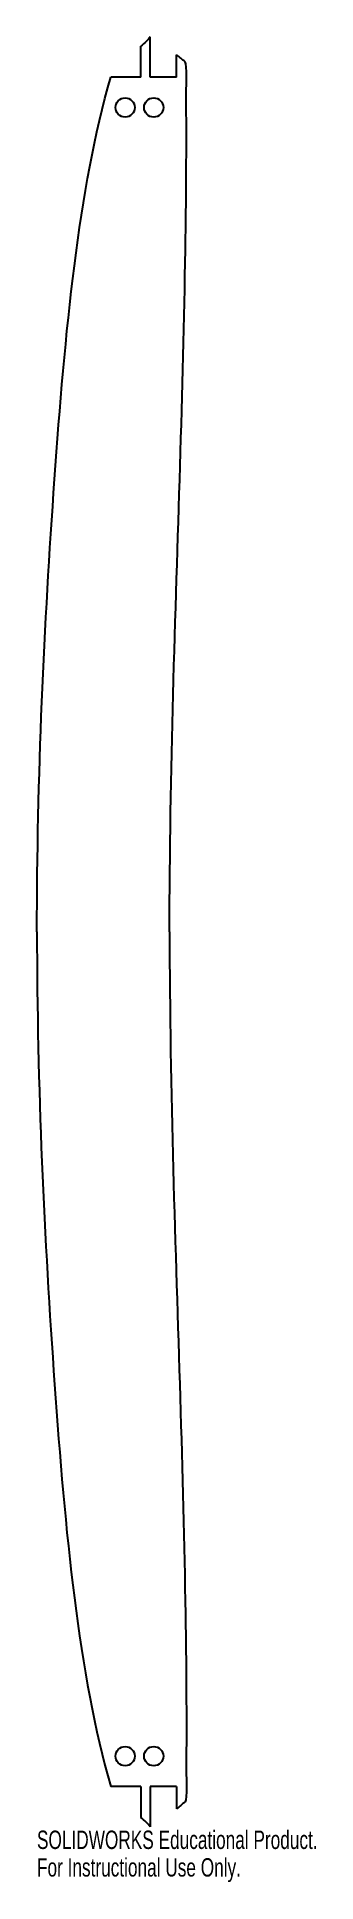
# Model space of a CAD drawing. Header units: millimetres. Extents: x -149 to -76, y -250 to 235.
import ezdxf

# ---------------------------------------------------------------- set-up
doc = ezdxf.new("R2010")
doc.units = ezdxf.units.MM
doc.styles.add('SLDTEXTSTYLE0', font='TXT', dxfattribs={"width": 0.7})

msp = doc.modelspace()

# ---------------------------------------------------------------- linework, layer by layer
at = {"color": 7, "linetype": 'Continuous', "lineweight": 25}
for p, q in [((-119.27, 224.8), (-119.27, 235.36)), ((-121.78, 224.8), (-121.78, 232.9)), ((-112.34, 224.8), (-112.34, 230.65)), ((-121.78, 224.8), (-129.63, 224.8)), ((-112.34, 224.8), (-119.27, 224.8)), ((-121.78, -224.8), (-129.63, -224.8)), ((-121.78, -224.8), (-121.78, -232.9)), ((-119.27, -224.8), (-119.27, -235.36)), ((-112.34, -224.8), (-119.27, -224.8)), ((-112.34, -224.8), (-112.34, -230.65))]:
    msp.add_line(p, q, dxfattribs=at)
for centre in [(-125.86, 216.8), (-118.36, 216.8), (-125.86, -216.8), (-118.36, -216.8)]:
    msp.add_circle(centre, 2.53, dxfattribs=at)
for points in [[(-119.27, 235.36), (-119.88, 234.56), (-120.72, 233.74), (-121.78, 232.9)], [(-110.11, 228.8), (-110.88, 229.43), (-111.62, 230.05), (-112.34, 230.65)], [(-119.27, -235.36), (-119.88, -234.56), (-120.72, -233.74), (-121.78, -232.9)], [(-110.11, -228.8), (-110.88, -229.43), (-111.62, -230.05), (-112.34, -230.65)]]:
    msp.add_open_spline(points, degree=3, dxfattribs=at)
for points, knots in [([(-114.19, 0), (-114.19, 42.02), (-112.61, 83.51), (-110.83, 142.01), (-110.32, 161.2), (-109.89, 188.39), (-109.81, 197.3), (-109.78, 210), (-109.79, 214.14), (-109.85, 222.02), (-109.57, 228.11), (-110.11, 228.8)], [0, 0, 0, 0, 0.5, 0.5, 0.75, 0.75, 0.875, 0.875, 0.9375, 0.9375, 1, 1, 1, 1]), ([(-149.01, 0), (-149.01, 40.64), (-147.1, 80.93), (-141.68, 157.16), (-138.11, 195.4), (-129.63, 224.8)], [0, 0, 0, 0, 0.5, 0.5, 1, 1, 1, 1]), ([(-114.19, 0), (-114.19, -42.02), (-112.61, -83.51), (-110.83, -142.01), (-110.32, -161.2), (-109.89, -188.39), (-109.81, -197.3), (-109.78, -210), (-109.79, -214.14), (-109.85, -222.02), (-109.57, -228.11), (-110.11, -228.8)], [0, 0, 0, 0, 0.5, 0.5, 0.75, 0.75, 0.875, 0.875, 0.9375, 0.9375, 1, 1, 1, 1]), ([(-149.01, 0), (-149.01, -40.64), (-147.1, -80.93), (-141.68, -157.16), (-138.11, -195.4), (-129.63, -224.8)], [0, 0, 0, 0, 0.5, 0.5, 1, 1, 1, 1])]:
    msp.add_open_spline(points, degree=3, knots=knots, dxfattribs=at)

# ---------------------------------------------------------------- texts
at = {"color": 7, "linetype": 'Continuous', "char_height": 4.8336, "attachment_point": 1, "style": 'SLDTEXTSTYLE0'}
for s, insert in [('SOLIDWORKS Educational Product.', (-149.01, -236.38)), ('For Instructional Use Only.', (-149.01, -243.63))]:
    msp.add_mtext(s, dxfattribs=dict(at, insert=insert))

doc.saveas('drawing.dxf')
